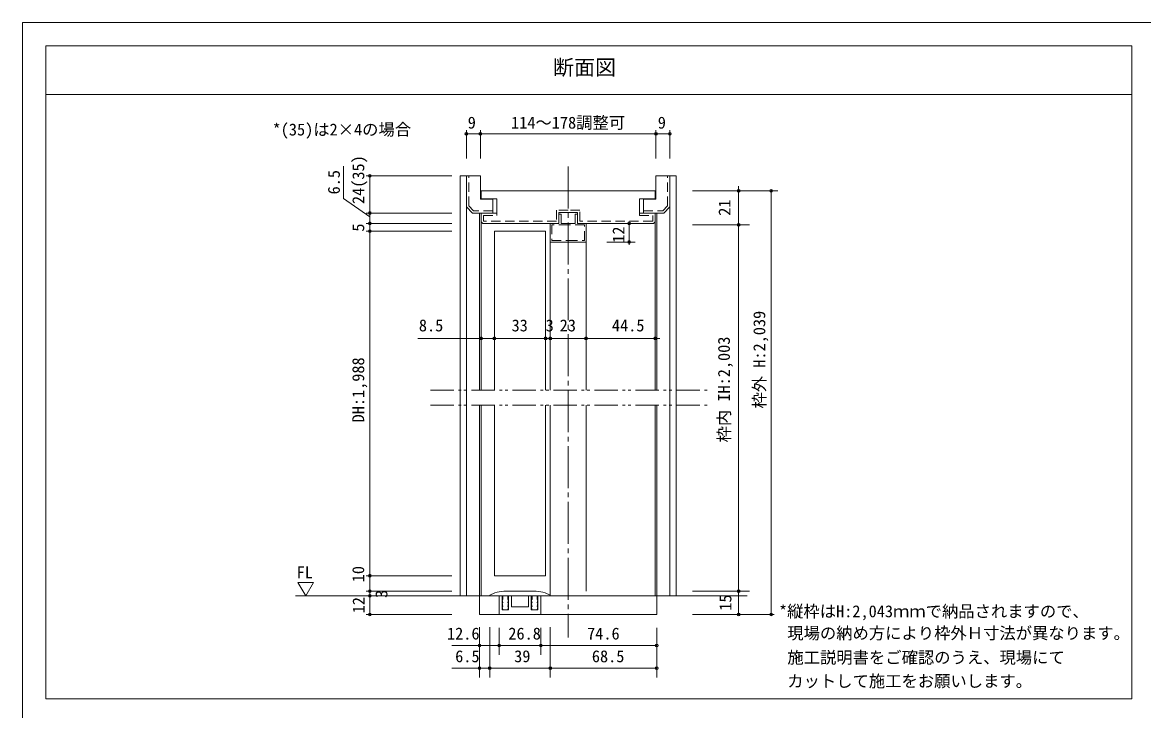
# Model space of a CAD drawing. Units: millimetres on the paper, with parts at other scales. Extents: x -200 to 200, y -138 to 138.
# Drawn here: x -200 to 40.5, y -9.2 to 138.5 of the extents above; entities that cross this region are included whole.
import ezdxf
from ezdxf.enums import TextEntityAlignment as Align

# ---------------------------------------------------------------- set-up
doc = ezdxf.new("R2010")
doc.units = ezdxf.units.MM
doc.header["$PDMODE"] = 32
doc.header["$PDSIZE"] = 0.6
for name, pattern in [('CHAIN2', [12, 9, -1, 1, -1]), ('DOUBLE_CHAIN1', [8.8, 5, -1, 0.6, -0.6, 0.6, -1]), ('USER9', [3, 2, -1])]:
    doc.linetypes.add(name, pattern=pattern)
for name, color, linetype, lineweight in [('1-0_下線', 7, 'Continuous', 20), ('1-1_0', 7, 'Continuous', 20), ('1-2__0-0_', 7, 'Continuous', 20), ('2-0_18', 7, 'Continuous', 20)]:
    doc.layers.add(name, color=color, linetype=linetype, lineweight=lineweight)
doc.styles.add('ＭＳ ゴシック', font='')
doc.styles.get('ＭＳ ゴシック').set_extended_font_data('MS Gothic')

msp = doc.modelspace()

# ---------------------------------------------------------------- linework, layer by layer
at = {"layer": '1-0_下線'}
for p, q in [((-195, 133.5), (38, 133.5)), ((-195, -6.75), (-195, 133.5)), ((-195, 123), (38, 123)), ((38, 123), (-195, 123)), ((38, -6.75), (-195, -6.75)), ((38, -6.75), (-195, -6.75))]:
    msp.add_line(p, q, dxfattribs=at)
for points in [[(-195, -6.75), (-195, 133.5), (38, 133.5)], [(-195, 123), (38, 123), (-195, 123)]]:
    msp.add_lwpolyline(points, dxfattribs=at)
at = {"layer": '1-1_0'}
for p, q in [((-195, 133.5), (38, 133.5)), ((-195, -6.75), (-195, 133.5)), ((-195, 123), (38, 123)), ((38, -6.75), (-195, -6.75))]:
    msp.add_line(p, q, dxfattribs=at)
msp.add_lwpolyline([(-200, -138.5), (200, -138.5), (200, 138.5), (-200, 138.5)], close=True, dxfattribs=at)
at = {"layer": '1-2__0-0_'}
for p, q in [((-195, 133.5), (38, 133.5)), ((-195, 133.5), (38, 133.5)), ((-195, -6.75), (-195, 133.5)), ((38, -6.75), (38, 133.5)), ((-195, 123), (38, 123)), ((-195, 123), (38, 123)), ((-195, 123), (38, 123)), ((-195, 123), (38, 123)), ((38, -6.75), (-195, -6.75)), ((38, -6.75), (-195, -6.75)), ((38, -6.75), (-195, -6.75)), ((38, -6.75), (-195, -6.75))]:
    msp.add_line(p, q, dxfattribs=at)
msp.add_lwpolyline([(-195, -6.75), (-195, 133.5), (38, 133.5)], dxfattribs=at)
msp.add_lwpolyline([(-195, -6.75), (-195, 133.5), (38, 133.5)], dxfattribs=at)
at = {"layer": '2-0_18'}
for p, q in [((-104.769, 109.27), (-104.769, 115.385)), ((-104.769, 114.569), (-61.102, 114.569)), ((-101.769, 109.27), (-101.769, 115.385)), ((-64.102, 109.27), (-64.102, 115.385)), ((-61.102, 109.27), (-61.102, 115.385)), ((-107.915, 105.571), (-126.274, 105.571)), ((-107.915, 105.571), (-126.274, 105.571)), ((-125.46, 11.377), (-125.46, 105.571)), ((-106.102, 105.571), (-101.769, 105.571)), ((-106.102, 15.377), (-106.102, 105.571)), ((-104.769, 15.377), (-104.769, 105.571)), ((-59.769, 105.571), (-64.102, 105.571)), ((-61.102, 15.377), (-61.102, 105.571)), ((-59.769, 15.377), (-59.769, 105.571)), ((-101.769, 102.354), (-101.769, 100.621)), ((-101.602, 102.354), (-101.602, 100.621)), ((-101.602, 102.354), (-82.935, 102.354)), ((-64.269, 102.354), (-82.935, 102.354)), ((-64.269, 102.354), (-64.269, 100.621)), ((-64.102, 102.354), (-64.102, 100.621)), ((-56.275, 102.354), (-37.924, 102.354)), ((-46.361, 103.354), (-46.361, 11.377)), ((-103.435, 97.571), (-104.769, 98.904)), ((-64.269, 100.621), (-67.602, 100.621)), ((-67.602, 100.621), (-67.602, 97.521)), ((-107.915, 97.571), (-126.274, 97.571)), ((-101.935, 97.571), (-101.935, 59.532)), ((-101.602, 95.687), (-101.602, 97.571)), ((-101.602, 97.571), (-101.602, 59.532)), ((-101.602, 97.521), (-98.269, 97.521)), ((-67.602, 97.521), (-64.269, 97.521)), ((-64.269, 97.571), (-64.269, 59.532)), ((-63.935, 97.571), (-63.935, 59.532)), ((-107.915, 95.354), (-126.274, 95.354)), ((-84.435, 95.354), (-84.435, 95.854)), ((-81.435, 95.354), (-81.435, 95.854)), ((-69.831, 95.354), (-69.831, 90.753)), ((-56.275, 95.021), (-44.035, 95.021)), ((-107.915, 93.687), (-126.274, 93.687)), ((-98.769, 93.687), (-98.769, 59.532)), ((-98.769, 93.687), (-87.769, 93.687)), ((-87.769, 93.687), (-87.769, 59.532)), ((-86.769, 91.354), (-86.769, 59.532)), ((-79.102, 91.354), (-79.102, 59.532)), ((-74.631, 91.354), (-68.569, 91.354)), ((-101.602, 69.841), (-101.602, 76.619)), ((-64.269, 69.841), (-64.269, 76.619)), ((-115.188, 70.665), (-63.302, 70.665)), ((-101.935, 15.377), (-101.935, 56.328)), ((-101.602, 15.377), (-101.602, 56.328)), ((-98.769, 19.711), (-98.769, 56.328)), ((-86.769, 15.377), (-86.769, 56.328)), ((-79.102, 16.377), (-79.102, 56.328)), ((-64.269, 15.377), (-64.269, 56.328)), ((-63.935, 15.377), (-63.935, 56.328)), ((-107.915, 19.711), (-126.274, 19.711)), ((-59.769, 15.377), (-141.435, 15.377)), ((-44.499, 15.377), (-141.026, 15.377)), ((-107.915, 15.377), (-138.677, 15.377)), ((-107.915, 16.377), (-126.274, 16.377)), ((-107.915, 15.377), (-126.274, 15.377)), ((-101.935, 11.377), (-101.935, 15.377)), ((-99.769, 15.477), (-99.769, 15.377)), ((-99.769, 15.377), (-96.935, 15.377)), ((-99.768, 15.477), (-99.768, 15.377)), ((-96.935, 15.377), (-99.768, 15.377)), ((-99.72, 15.563), (-98.646, 16.003)), ((-97.102, 15.376), (-97.102, 12.376)), ((-97.102, 14.627), (-96.935, 13.876)), ((-97.102, 14.627), (-96.935, 14.627)), ((-96.935, 15.377), (-96.935, 14.628)), ((-96.75, 16.377), (-89.786, 16.377)), ((-95.868, 15.377), (-95.868, 14.628)), ((-95.868, 15.377), (-90.668, 15.377)), ((-95.702, 14.627), (-95.868, 13.877)), ((-95.868, 14.627), (-95.702, 14.627)), ((-95.702, 15.376), (-95.702, 12.376)), ((-95.069, 15.376), (-95.069, 13.043)), ((-91.468, 13.043), (-91.468, 15.376)), ((-90.835, 12.376), (-90.835, 15.376)), ((-90.835, 14.627), (-90.668, 13.877)), ((-90.835, 14.627), (-90.668, 14.627)), ((-90.668, 14.627), (-90.668, 15.377)), ((-89.601, 14.627), (-89.601, 15.377)), ((-89.601, 15.377), (-86.767, 15.377)), ((-89.434, 14.627), (-89.601, 13.877)), ((-89.601, 14.627), (-89.434, 14.627)), ((-89.435, 12.376), (-89.435, 15.376)), ((-88.802, 11.376), (-88.802, 15.376)), ((-86.815, 15.563), (-87.89, 16.003)), ((-86.768, 15.477), (-86.768, 15.377)), ((-63.935, 15.377), (-63.935, 11.377)), ((-56.275, 16.377), (-44.035, 16.377)), ((-97.102, 13.877), (-96.935, 13.877)), ((-97.102, 13.876), (-96.935, 13.127)), ((-97.102, 13.127), (-96.935, 13.127)), ((-97.102, 13.127), (-96.935, 12.377)), ((-97.102, 12.376), (-95.702, 12.376)), ((-95.702, 13.877), (-95.868, 13.127)), ((-95.868, 13.877), (-95.702, 13.877)), ((-95.868, 13.127), (-95.702, 13.127)), ((-95.702, 13.127), (-95.868, 12.377)), ((-95.069, 13.043), (-91.468, 13.043)), ((-90.835, 13.877), (-90.668, 13.127)), ((-90.835, 13.877), (-90.668, 13.877)), ((-90.835, 13.127), (-90.668, 13.127)), ((-90.835, 13.127), (-90.668, 12.377)), ((-90.835, 12.376), (-89.435, 12.376)), ((-89.434, 13.877), (-89.601, 13.127)), ((-89.601, 13.877), (-89.434, 13.877)), ((-89.601, 13.127), (-89.434, 13.127)), ((-89.434, 13.127), (-89.601, 12.377)), ((-107.915, 11.377), (-126.274, 11.377)), ((-101.935, 11.377), (-82.935, 11.377)), ((-97.735, 11.376), (-88.802, 11.376)), ((-82.935, 11.377), (-63.935, 11.377)), ((-56.275, 11.377), (-44.035, 11.377)), ((-101.935, -2.137), (-101.935, 8.641)), ((-101.935, 2.74), (-101.935, 8.537)), ((-99.768, -2.137), (-99.768, 8.641)), ((-97.735, 2.74), (-97.735, 8.537)), ((-97.735, 2.74), (-97.735, 8.537)), ((-88.802, 2.74), (-88.802, 8.537)), ((-88.802, 2.74), (-88.802, 8.537)), ((-88.802, 2.74), (-88.802, 8.537)), ((-86.767, -2.137), (-86.767, 8.641)), ((-63.935, 2.74), (-63.935, 8.537)), ((-101.935, 4.74), (-107.912, 4.74)), ((-101.935, 4.74), (-97.735, 4.74)), ((-97.735, 4.74), (-88.802, 4.74)), ((-97.735, 4.74), (-88.802, 4.74)), ((-63.935, 4.74), (-88.802, 4.74)), ((-88.802, 4.74), (-63.935, 4.74)), ((-86.767, -2.137), (-86.767, 4.74)), ((-63.935, -2.137), (-63.935, 4.74)), ((-101.935, -0.137), (-107.912, -0.137)), ((-101.935, -0.137), (-99.768, -0.137)), ((-99.768, -0.137), (-86.767, -0.137)), ((-86.767, -0.137), (-63.935, -0.137)), ((-86.767, -0.137), (-63.935, -0.137))]:
    msp.add_line(p, q, dxfattribs=at)
at = {"layer": '2-0_18', "linetype": 'CHAIN2'}
msp.add_line((-82.935, 107.538), (-82.935, 6.417), dxfattribs=at)
at = {"layer": '2-0_18', "color": 4, "lineweight": 9}
for p, q in [((-39.378, 102.354), (-39.378, 11.377)), ((-54.978, 11.377), (-38.757, 11.377))]:
    msp.add_line(p, q, dxfattribs=at)
at = {"layer": '2-0_18', "linetype": 'USER9'}
for p, q in [((-101.102, 95.895), (-101.102, 97.021)), ((-64.769, 97.021), (-64.769, 95.895))]:
    msp.add_line(p, q, dxfattribs=at)
at = {"layer": '2-0_18', "linetype": 'DOUBLE_CHAIN1'}
for p, q in [((-112.48, 59.532), (-52.917, 59.532)), ((-112.48, 56.328), (-52.917, 56.328))]:
    msp.add_line(p, q, dxfattribs=at)
at = {"layer": '2-0_18'}
for points in [[(-131.139, 107.652), (-131.139, 100.703), (-125.46, 96.792)], [(-101.769, 105.571), (-101.769, 100.571), (-99.102, 100.571)], [(-64.102, 105.571), (-64.102, 100.571), (-66.769, 100.571)], [(-99.102, 100.571), (-99.102, 97.571), (-103.435, 97.571)], [(-101.602, 100.621), (-98.269, 100.621), (-98.269, 97.521)], [(-66.769, 100.571), (-66.769, 97.571), (-62.435, 97.571), (-61.102, 98.904)], [(-64.269, 95.687), (-64.602, 95.354), (-80.935, 95.354), (-80.935, 97.687), (-82.935, 97.687), (-84.935, 97.687), (-84.935, 95.354), (-101.269, 95.354), (-101.602, 95.687)], [(-84.935, 97.354), (-84.935, 95.354), (-86.769, 95.354)], [(-84.935, 95.354), (-86.769, 95.354), (-86.769, 91.354), (-82.935, 91.354), (-79.102, 91.354), (-79.102, 95.354), (-80.935, 95.354), (-80.935, 97.354)], [(-84.935, 95.354), (-84.935, 97.354), (-84.435, 97.354)], [(-84.435, 95.354), (-84.435, 97.354), (-84.435, 95.354)], [(-80.935, 95.354), (-80.935, 97.354), (-81.435, 97.354), (-81.435, 95.354)], [(-81.435, 95.354), (-84.435, 95.354), (-81.435, 95.354)], [(-98.769, 19.711), (-87.769, 19.711), (-87.769, 56.328)], [(-97.735, 15.376), (-97.735, 11.376), (-88.802, 11.376)]]:
    msp.add_lwpolyline(points, dxfattribs=at)
at = {"layer": '2-0_18', "linetype": 'USER9'}
for points in [[(-99.102, 98.071), (-103.228, 98.071), (-104.269, 99.111), (-104.269, 105.571)], [(-66.769, 98.071), (-62.642, 98.071), (-61.602, 99.111), (-61.602, 105.571)], [(-64.769, 95.895), (-64.809, 95.854), (-80.435, 95.854), (-80.435, 98.187), (-82.935, 98.187), (-85.435, 98.187), (-85.435, 95.854), (-101.061, 95.854), (-101.102, 95.895)], [(-101.102, 97.021), (-98.269, 97.021), (-98.269, 97.521)], [(-67.602, 97.521), (-67.602, 97.021), (-64.769, 97.021)]]:
    msp.add_lwpolyline(points, dxfattribs=at)
msp.add_lwpolyline([(-79.435, 91.687), (-79.435, 95.021), (-82.935, 95.021), (-86.435, 95.021), (-86.435, 91.687), (-82.935, 91.687)], close=True, dxfattribs=at)
at = {"layer": '2-0_18'}
msp.add_lwpolyline([(-139.219, 15.377), (-137.57, 18.246), (-140.889, 18.246)], close=True, dxfattribs=at)
for centre, radius, start, end in [((-99.667, 15.477), 0.102, 122.01975, 180), ((-99.666, 15.477), 0.102, 122.01975, 180), ((-96.75, 11.38), 4.996, 90, 112.29801), ((-89.786, 11.38), 4.996, 67.70199, 90), ((-86.869, 15.477), 0.102, 0, 57.98025)]:
    msp.add_arc(centre, radius, start, end, dxfattribs=at)
for p in [(-104.769, 114.569), (-101.769, 114.569), (-64.102, 114.569), (-61.102, 114.569), (-125.46, 105.571), (-46.361, 102.354), (-125.46, 97.571), (-125.46, 95.354), (-125.46, 93.687), (-69.831, 95.354), (-46.361, 95.021), (-69.831, 91.354), (-101.602, 70.665), (-98.769, 70.665), (-87.769, 70.665), (-86.769, 70.665), (-79.102, 70.665), (-64.269, 70.665), (-125.46, 19.711), (-125.46, 16.377), (-125.46, 15.377), (-46.361, 16.377), (-125.46, 11.377), (-46.361, 11.377), (-101.935, 4.74), (-97.735, 4.74), (-97.735, 4.74), (-88.802, 4.74), (-88.802, 4.74), (-63.935, 4.74), (-101.935, -0.137), (-99.768, -0.137), (-86.767, -0.137), (-63.935, -0.137)]:
    msp.add_point(p, dxfattribs=at)
at = {"layer": '2-0_18', "color": 4}
for p in [(-39.378, 102.354), (-39.378, 11.377)]:
    msp.add_point(p, dxfattribs=at)

# ---------------------------------------------------------------- texts
at = {"layer": '1-2__0-0_', "style": 'ＭＳ ゴシック'}
msp.add_text('断面図', height=3.299, dxfattribs=at).set_placement((-86.174, 126.198), align=Align.BOTTOM_LEFT)
at = {"layer": '2-0_18', "style": 'ＭＳ ゴシック'}
for s, p in [('9', (-104.473, 114.929)), ('114～178調整可', (-95.185, 114.929)), ('9', (-63.704, 114.929)), ('*(35)は2×4の場合', (-146.336, 113.451)), ('8.5', (-114.957, 71.393)), ('33', (-95.074, 71.393)), ('3', (-87.769, 71.393)), ('23', (-84.749, 71.393)), ('44.5', (-73.544, 71.393)), ('FL', (-141.185, 18.357)), ('*縦枠はH:2,043ｍｍで納品されますので、', (-37.709, 10.017)), ('12.6', (-108.921, 5.24)), ('26.8', (-95.769, 5.24)), ('26.8', (-95.768, 5.24)), ('74.6', (-78.868, 5.24)), ('現場の納め方により枠外Ｈ寸法が異なります。', (-35.931, 5.325)), ('6.5', (-107.167, 0.363)), ('39', (-94.518, 0.363)), ('68.5', (-77.851, 0.363)), ('施工説明書をご確認のうえ、現場にて', (-35.907, 0.098)), ('カットして施工をお願いします。', (-35.931, -4.972))]:
    msp.add_text(s, height=2.566, dxfattribs=at).set_placement(p, align=Align.BOTTOM_LEFT)
for s, p in [('24(35)', (-125.898, 99.506)), ('6.5', (-131.139, 101.572)), ('21', (-47.345, 96.988)), ('5', (-125.917, 93.576)), ('12', (-70.078, 91.187)), ('枠外 H:2,039', (-39.878, 55.616)), ('枠内 IH:2,003', (-47.468, 48.338)), ('DH:1,988', (-125.917, 52.628)), ('10', (-125.917, 18.301)), ('12', (-125.838, 11.64)), ('3', (-120.947, 14.936)), ('15', (-47.145, 12.188))]:
    msp.add_text(s, height=2.566, rotation=90, dxfattribs=at).set_placement(p, align=Align.BOTTOM_LEFT)

doc.saveas('drawing.dxf')
